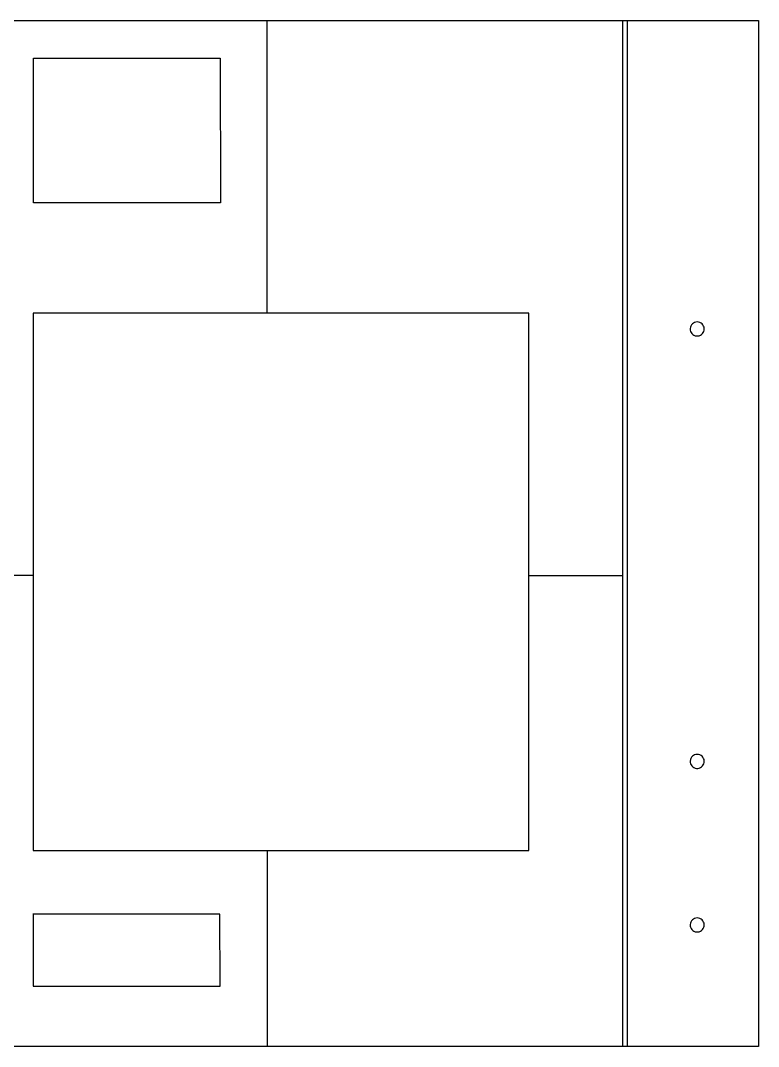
# Model space of a CAD drawing. Header units: metres. Extents: x 56 to 582, y -1273 to -834.
# Drawn here: x 266.6 to 582.3, y -1273.1 to -834.1 of the extents above; entities that cross this region are included whole.
import ezdxf

# ---------------------------------------------------------------- set-up
doc = ezdxf.new("R2010")
doc.units = ezdxf.units.M

msp = doc.modelspace()

# ---------------------------------------------------------------- linework, layer by layer
at = {"layer": 'F Base plate'}
for p, q in [((184.21, -834.14), (372.06, -834.14)), ((372.06, -959.14), (372.06, -834.14)), ((372.06, -834.14), (524.25, -834.14)), ((524.25, -1071.64), (524.25, -834.14)), ((524.25, -834.14), (526.25, -834.14)), ((526.25, -1273.14), (526.25, -834.14)), ((526.25, -834.14), (582.25, -834.14)), ((582.25, -834.14), (582.25, -1273.14)), ((272.07, -912.09), (272.07, -850.32)), ((272.07, -850.32), (352.04, -850.32)), ((352.04, -850.32), (352.07, -912.09)), ((352.07, -912.09), (272.07, -912.09)), ((272.06, -959.32), (272.06, -1071.64)), ((484.07, -959.32), (272.06, -959.32)), ((484.07, -1071.64), (484.07, -959.32)), ((553.15, -965.41), (553.07, -965.99)), ((553.34, -964.88), (553.15, -965.41)), ((553.63, -964.39), (553.34, -964.88)), ((553.99, -963.97), (553.63, -964.39)), ((554.43, -963.63), (553.99, -963.97)), ((554.93, -963.36), (554.43, -963.63)), ((555.48, -963.2), (554.93, -963.36)), ((556.06, -963.14), (555.48, -963.2)), ((556.65, -963.2), (556.06, -963.14)), ((557.2, -963.36), (556.65, -963.2)), ((557.7, -963.63), (557.2, -963.36)), ((558.14, -963.97), (557.7, -963.63)), ((558.5, -964.39), (558.14, -963.97)), ((558.79, -964.88), (558.5, -964.39)), ((558.98, -965.41), (558.79, -964.88)), ((559.06, -965.99), (558.98, -965.41)), ((553.07, -965.99), (553.1, -966.59)), ((553.1, -966.59), (553.24, -967.14)), ((553.24, -967.14), (553.47, -967.66)), ((553.47, -967.66), (553.8, -968.11)), ((553.8, -968.11), (554.2, -968.5)), ((554.2, -968.5), (554.67, -968.8)), ((554.67, -968.8), (555.2, -969.01)), ((555.2, -969.01), (555.77, -969.13)), ((555.77, -969.13), (556.36, -969.13)), ((556.36, -969.13), (556.93, -969.01)), ((556.93, -969.01), (557.46, -968.8)), ((557.46, -968.8), (557.93, -968.5)), ((557.93, -968.5), (558.33, -968.11)), ((558.33, -968.11), (558.66, -967.66)), ((558.66, -967.66), (558.89, -967.14)), ((558.89, -967.14), (559.03, -966.59)), ((559.03, -966.59), (559.06, -965.99)), ((272.06, -1071.64), (184.21, -1071.64)), ((272.06, -1071.64), (272.06, -1189.32)), ((484.07, -1189.32), (484.07, -1071.64)), ((484.07, -1071.64), (524.25, -1071.64)), ((524.25, -1273.14), (524.25, -1071.64)), ((553.34, -1149.88), (553.15, -1150.41)), ((553.63, -1149.39), (553.34, -1149.88)), ((553.99, -1148.97), (553.63, -1149.39)), ((554.43, -1148.63), (553.99, -1148.97)), ((554.93, -1148.36), (554.43, -1148.63)), ((555.48, -1148.2), (554.93, -1148.36)), ((556.06, -1148.14), (555.48, -1148.2)), ((556.65, -1148.2), (556.06, -1148.14)), ((557.2, -1148.36), (556.65, -1148.2)), ((557.7, -1148.63), (557.2, -1148.36)), ((558.14, -1148.97), (557.7, -1148.63)), ((558.5, -1149.39), (558.14, -1148.97)), ((558.79, -1149.88), (558.5, -1149.39)), ((558.98, -1150.41), (558.79, -1149.88)), ((553.15, -1150.41), (553.07, -1150.99)), ((553.07, -1150.99), (553.1, -1151.59)), ((553.1, -1151.59), (553.24, -1152.14)), ((553.24, -1152.14), (553.47, -1152.66)), ((553.47, -1152.66), (553.8, -1153.11)), ((553.8, -1153.11), (554.2, -1153.5)), ((554.2, -1153.5), (554.67, -1153.8)), ((554.67, -1153.8), (555.2, -1154.01)), ((555.2, -1154.01), (555.77, -1154.13)), ((555.77, -1154.13), (556.36, -1154.13)), ((556.36, -1154.13), (556.93, -1154.01)), ((556.93, -1154.01), (557.46, -1153.8)), ((557.46, -1153.8), (557.93, -1153.5)), ((557.93, -1153.5), (558.33, -1153.11)), ((558.33, -1153.11), (558.66, -1152.66)), ((558.66, -1152.66), (558.89, -1152.14)), ((558.89, -1152.14), (559.03, -1151.59)), ((559.06, -1150.99), (558.98, -1150.41)), ((559.03, -1151.59), (559.06, -1150.99)), ((272.06, -1189.32), (372.06, -1189.32)), ((372.06, -1189.14), (372.06, -1189.32)), ((372.06, -1189.32), (484.07, -1189.32)), ((372.06, -1189.32), (372.06, -1273.14)), ((272, -1216.56), (271.85, -1216.56)), ((351.87, -1216.56), (272, -1216.56)), ((272, -1216.56), (272, -1247.32)), ((352, -1247.32), (351.87, -1216.56)), ((553.15, -1220.41), (553.07, -1220.99)), ((553.34, -1219.88), (553.15, -1220.41)), ((553.63, -1219.39), (553.34, -1219.88)), ((553.99, -1218.97), (553.63, -1219.39)), ((554.43, -1218.63), (553.99, -1218.97)), ((554.93, -1218.36), (554.43, -1218.63)), ((555.48, -1218.2), (554.93, -1218.36)), ((556.06, -1218.14), (555.48, -1218.2)), ((556.65, -1218.2), (556.06, -1218.14)), ((557.2, -1218.36), (556.65, -1218.2)), ((557.7, -1218.63), (557.2, -1218.36)), ((558.14, -1218.97), (557.7, -1218.63)), ((558.5, -1219.39), (558.14, -1218.97)), ((558.79, -1219.88), (558.5, -1219.39)), ((558.98, -1220.41), (558.79, -1219.88)), ((559.06, -1220.99), (558.98, -1220.41)), ((553.07, -1220.99), (553.1, -1221.59)), ((553.1, -1221.59), (553.24, -1222.14)), ((553.24, -1222.14), (553.47, -1222.66)), ((553.47, -1222.66), (553.8, -1223.11)), ((553.8, -1223.11), (554.2, -1223.5)), ((554.2, -1223.5), (554.67, -1223.8)), ((554.67, -1223.8), (555.2, -1224.02)), ((555.2, -1224.02), (555.77, -1224.13)), ((555.77, -1224.13), (556.36, -1224.13)), ((556.36, -1224.13), (556.93, -1224.02)), ((556.93, -1224.02), (557.46, -1223.8)), ((557.46, -1223.8), (557.93, -1223.5)), ((557.93, -1223.5), (558.33, -1223.11)), ((558.33, -1223.11), (558.66, -1222.66)), ((558.66, -1222.66), (558.89, -1222.14)), ((558.89, -1222.14), (559.03, -1221.59)), ((559.03, -1221.59), (559.06, -1220.99)), ((272, -1247.32), (352, -1247.32)), ((372.06, -1273.14), (184.21, -1273.14)), ((524.25, -1273.14), (372.06, -1273.14)), ((526.25, -1273.14), (524.25, -1273.14)), ((582.25, -1273.14), (526.25, -1273.14))]:
    msp.add_line(p, q, dxfattribs=at)

doc.saveas('drawing.dxf')
